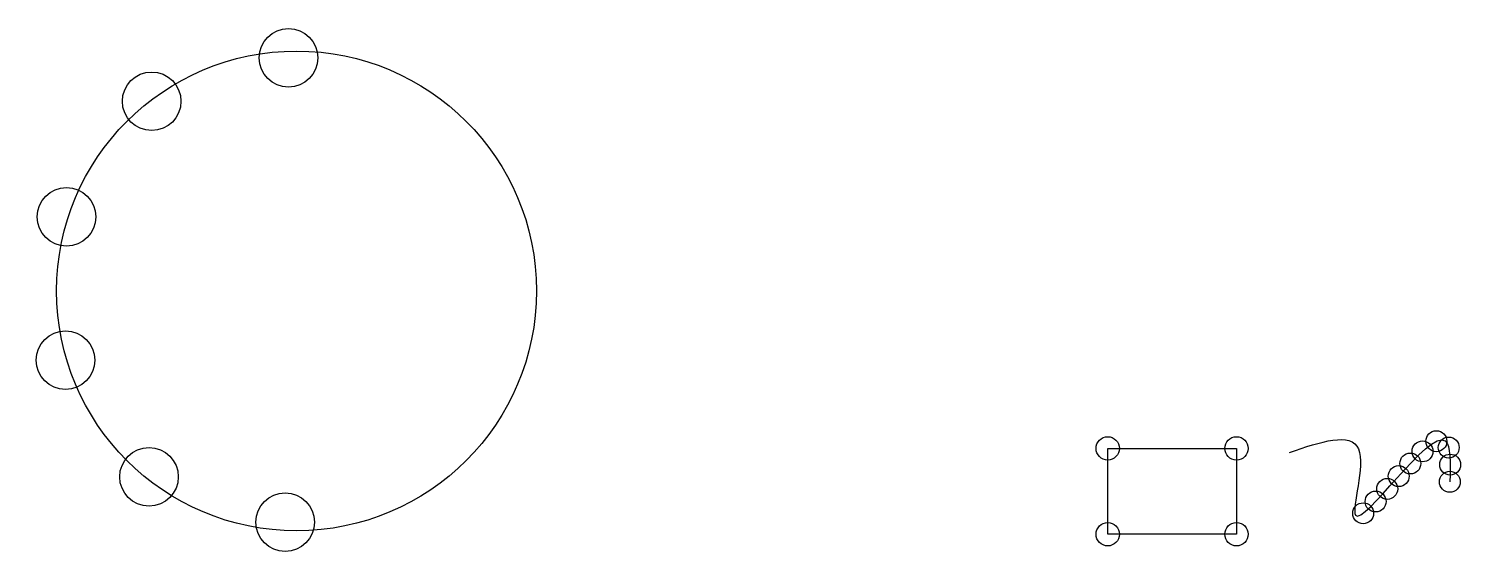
# Model space of a CAD drawing. Header units: millimetres. Extents: x -98 to 68, y 20 to 81.
import ezdxf

# ---------------------------------------------------------------- set-up
doc = ezdxf.new("R2010")
doc.units = ezdxf.units.MM

# ---------------------------------------------------------------- blocks, each defined once
blk = doc.blocks.new('*U2')
blk.add_circle((0, 0), 1.36)
blk = doc.blocks.new('*U3')
at = {"color": 0, "linetype": 'ByBlock', "lineweight": -2, "transparency": 16777216}
for p in [(0, 10), (15, 10), (0, 0), (15, 0)]:
    blk.add_blockref('*U2', p, dxfattribs=at)
blk = doc.blocks.new('*U6')
blk.add_circle((0, 0), 1.22)
blk = doc.blocks.new('*U7')
at = {"color": 0, "linetype": 'ByBlock', "lineweight": -2, "transparency": 16777216}
for p, rotation in [((65.56, 32.53), 206.057436852553), ((63.95, 31.35), 222.3015032024895), ((67, 31.8), 103.3743554370243), ((61.18, 28.47), 227.9475377730238), ((62.53, 29.94), 226.4027276510761), ((67.17, 29.81), 90.30117584672487), ((59.84, 26.98), 228.1001302636756), ((67.13, 27.81), 88.2654458514283), ((58.49, 25.51), 226.4685598162774), ((57.04, 24.14), 216.9263486889861)]:
    blk.add_blockref('*U6', p, dxfattribs=dict(at, rotation=rotation))
blk = doc.blocks.new('*U9')
blk.add_circle((0, 0), 3.41)
blk = doc.blocks.new('*U10')
at = {"color": 0, "linetype": 'ByBlock', "lineweight": -2, "transparency": 16777216}
blk.add_blockref('*U9', (-67.32, 77.97), dxfattribs=at)
for p, rotation in [((-83.25, 72.91), 36), ((-93.17, 59.46), 72), ((-93.29, 42.75), 108), ((-83.56, 29.16), 144), ((-67.7, 23.89), 180)]:
    blk.add_blockref('*U9', p, dxfattribs=dict(at, rotation=rotation))

msp = doc.modelspace()

# ---------------------------------------------------------------- linework, layer by layer
msp.add_lwpolyline([(27.29, 31.7), (42.29, 31.7), (42.29, 21.7), (27.29, 21.7)], close=True)
msp.add_circle((-67.16, 50.04), 27.94)
msp.add_spline([(48.48, 31.24), (56.5, 31.63), (56.15, 23.93), (66.59, 32.59), (67.13, 27.81)], degree=3)

# ---------------------------------------------------------------- block references
for name, p in [('*U10', (-0.78, -0.78)), ('*U7', (0, 0)), ('*U3', (27.29, 21.7))]:
    msp.add_blockref(name, p)

doc.saveas('drawing.dxf')
